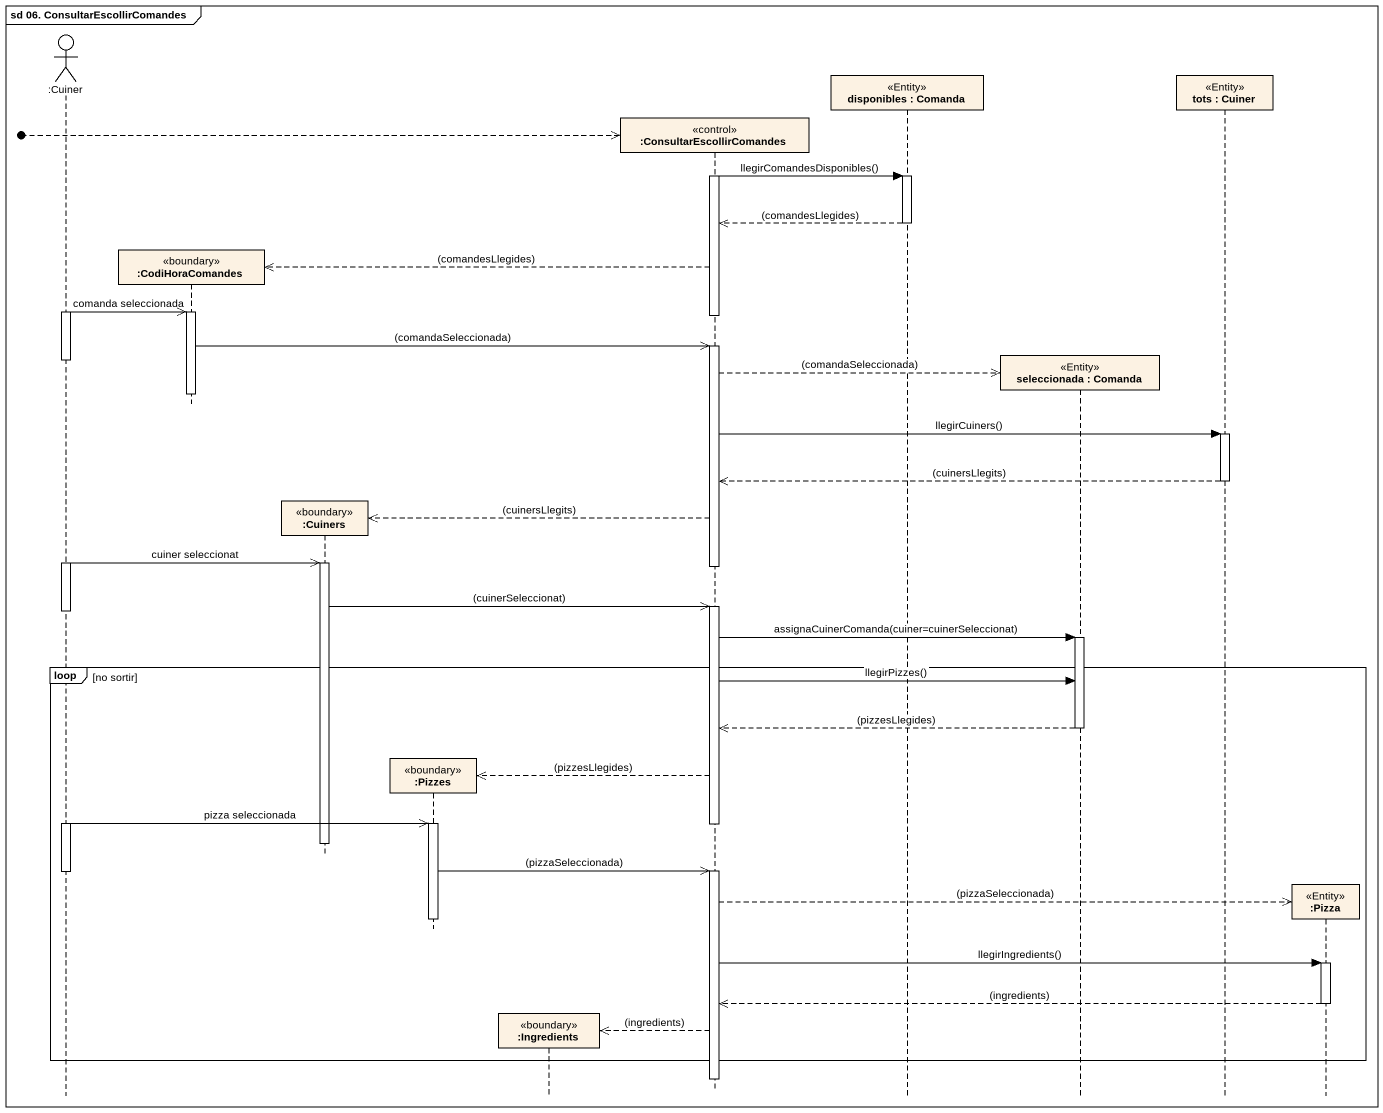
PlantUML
@startuml
mainframe sd 06. ConsultarEscollirComandes
hide footbox
actor ":Cuiner" as Cuiner
participant ":CodiHoraComandes" as CodiHoraComandes <<boundary>>
participant ":Cuiners" as Cuiners <<boundary>>
participant ":Pizzes" as Pizzes <<boundary>>
participant ":Ingredients" as Ingredients <<boundary>>
participant ":ConsultarEscollirComandes" as ConsultarEscollirComandes <<control>>
participant "disponibles : Comanda" as disponibles <<Entity>>
participant "seleccionada : Comanda" as seleccionada <<Entity>>
participant "tots : Cuiner" as tots <<Entity>>
participant ":Pizza" as Pizza <<Entity>>

[o-->> ConsultarEscollirComandes
activate ConsultarEscollirComandes
ConsultarEscollirComandes -> disponibles : llegirComandesDisponibles()
activate disponibles
disponibles -->> ConsultarEscollirComandes : (comandesLlegides)
deactivate disponibles
ConsultarEscollirComandes -->> CodiHoraComandes ** : (comandesLlegides)
activate Cuiner
Cuiner ->> CodiHoraComandes : comanda seleccionada
activate CodiHoraComandes
deactivate ConsultarEscollirComandes
CodiHoraComandes ->> ConsultarEscollirComandes : (comandaSeleccionada)
activate ConsultarEscollirComandes
deactivate Cuiner
ConsultarEscollirComandes -->> seleccionada ** : (comandaSeleccionada)
deactivate CodiHoraComandes
ConsultarEscollirComandes -> tots : llegirCuiners()
activate tots
tots -->> ConsultarEscollirComandes : (cuinersLlegits)
deactivate tots
ConsultarEscollirComandes -->> Cuiners ** : (cuinersLlegits)
activate Cuiner
Cuiner ->> Cuiners : cuiner seleccionat
activate Cuiners
deactivate ConsultarEscollirComandes
Cuiners ->> ConsultarEscollirComandes : (cuinerSeleccionat)
activate ConsultarEscollirComandes
deactivate Cuiner
ConsultarEscollirComandes -> seleccionada : assignaCuinerComanda(cuiner=cuinerSeleccionat)
activate seleccionada
loop no sortir
  ConsultarEscollirComandes -> seleccionada : llegirPizzes()
  seleccionada -->> ConsultarEscollirComandes : (pizzesLlegides)
  deactivate seleccionada
  ConsultarEscollirComandes -->> Pizzes ** : (pizzesLlegides)
  activate Cuiner
  Cuiner ->> Pizzes : pizza seleccionada
  activate Pizzes
  deactivate ConsultarEscollirComandes
  deactivate Cuiners
  Pizzes ->> ConsultarEscollirComandes : (pizzaSeleccionada)
  activate ConsultarEscollirComandes
  deactivate Cuiner
  ConsultarEscollirComandes -->> Pizza ** : (pizzaSeleccionada)
  deactivate Pizzes
  ConsultarEscollirComandes -> Pizza : llegirIngredients()
  activate Pizza
  Pizza -->> ConsultarEscollirComandes : (ingredients)
  deactivate Pizza
  ConsultarEscollirComandes -->> Ingredients ** : (ingredients)
end
deactivate ConsultarEscollirComandes
@enduml
